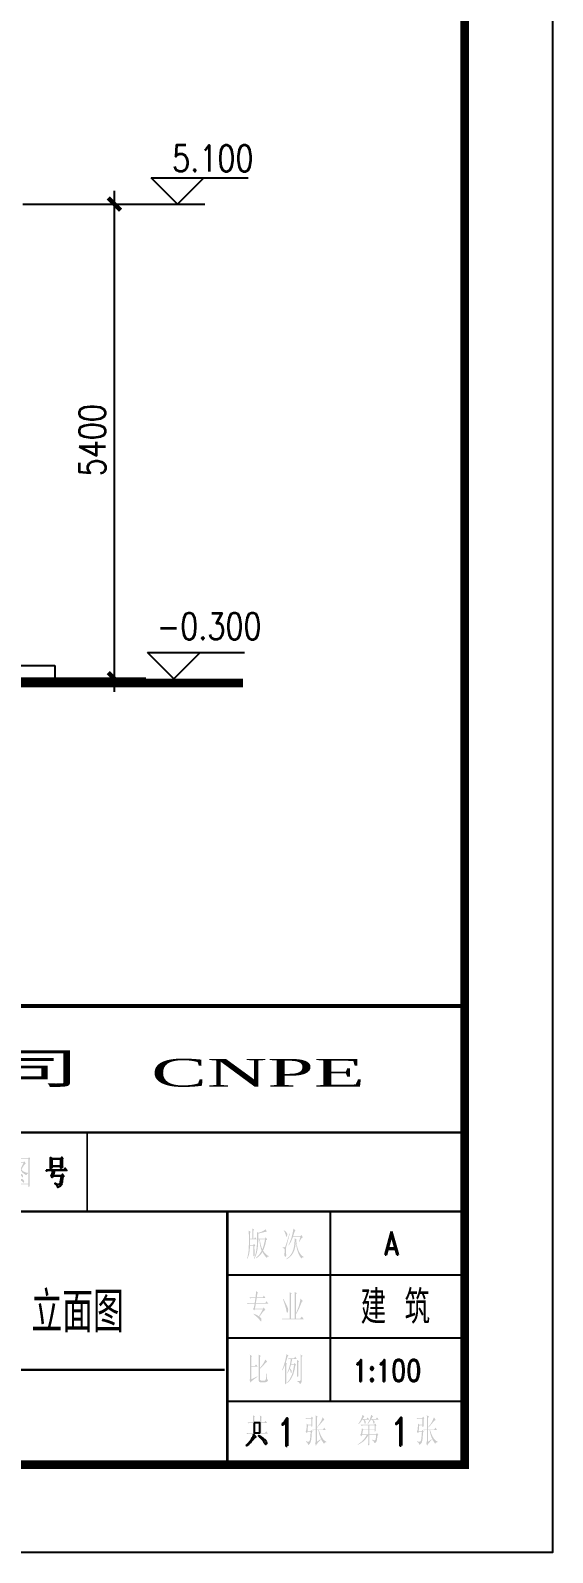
# Model space of a CAD drawing. Extents: x 575917 to 733065, y -270021 to -228021.
# Drawn here: x 727125 to 733065, y -270021 to -252701 of the extents above; entities that cross this region are included whole.
import ezdxf

# ---------------------------------------------------------------- set-up
doc = ezdxf.new("R2010")
doc.units = 0
doc.header["$LTSCALE"] = 1000
doc.header["$MEASUREMENT"] = 0
doc.layers.get('0').update_dxf_attribs({"linetype": 'CONTINUOUS'})
doc.layers.get('DEFPOINTS').update_dxf_attribs({"linetype": 'CONTINUOUS'})
for name, color, linetype in [('1', 3, 'CONTINUOUS'), ('LEVL', 3, 'CONTINUOUS'), ('PUB_DIM', 3, 'CONTINUOUS'), ('PUB_TEXT', 7, 'CONTINUOUS'), ('PUB_TITLE', 4, 'CONTINUOUS'), ('WALL', 151, 'CONTINUOUS')]:
    doc.layers.add(name, color=color, linetype=linetype)
doc.styles.add('-华文新魏', font='SIMKAI.TTF', dxfattribs={"width": 1.5})
doc.styles.add('_OCHINESE', font='simplex.shx', dxfattribs={"bigfont": 'OCHINESE.shx'})
doc.styles.add('CHINESE-3', font='romand.shx', dxfattribs={"width": 0.8, "bigfont": 'ochinese.shx'})
doc.styles.add('dim_font', font='SIMPLEX.shx', dxfattribs={"width": 0.8})
doc.styles.add('RT', font='TIMES.TTF', dxfattribs={"width": 1.5})
doc.dimstyles.new('DIMN', dxfattribs={"dimtxt": 300, "dimasz": 100, "dimexe": 250, "dimexo": 300, "dimgap": 0, "dimtad": 0, "dimdec": 0, "dimzin": 0, "dimdsep": 46, "dimtxsty": 'dim_font', "dimblk": 'ARCHTICK', "dimcen": 0.09, "dimdle": 150, "dimclrt": 7, "dimazin": 0, "dimtfac": 1, "dimtdec": 0, "dimtix": 1, "dimtmove": 2, "dimatfit": 3, "dimldrblk": 'ARCHTICK', "dimfxl": 1, "dimtvp": 1, "dimtolj": 1, "dimtzin": 0, "dimarcsym": 0})

# ---------------------------------------------------------------- blocks, each defined once
blk = doc.blocks.new('_archtick')
at = {"const_width": 0.5}
blk.add_lwpolyline([(-0.7, -0.7), (0.7, 0.7)], dxfattribs=at)
blk = doc.blocks.new('*D1519')
at = {"layer": 'DEFPOINTS', "color": 0, "transparency": 16777216}
for p in [(726739, -254677), (728080, -254677), (726739, -260077)]:
    blk.add_point(p, dxfattribs=at)
at = {"layer": 'PUB_DIM', "color": 0, "lineweight": -2, "transparency": 16777216}
for p, q in [((728080, -260227), (728080, -254527)), ((727039, -254677), (728330, -254677)), ((727039, -260077), (728330, -260077))]:
    blk.add_line(p, q, dxfattribs=at)
at = {"layer": 'PUB_DIM', "color": 0, "lineweight": -2, "transparency": 16777216, "xscale": 100, "yscale": 100, "zscale": 100}
for p, rotation in [((728080, -254677), 90), ((728080, -260077), 270)]:
    blk.add_blockref('_archtick', p, dxfattribs=dict(at, rotation=rotation))
at = {"layer": 'PUB_DIM', "color": 7, "transparency": 16777216, "insert": (727828, -257363), "char_height": 300, "attachment_point": 5, "rotation": 90, "style": 'dim_font'}
blk.add_mtext('\\A1;5400', dxfattribs=at)

msp = doc.modelspace()

# ---------------------------------------------------------------- hatches: boundary and pattern name
at = {"layer": '1'}
h = msp.add_hatch(color=256, dxfattribs=at)
h.paths.add_polyline_path([(727116.8, -265803.6), (727116.8, -265547.9), (727123.2, -265538.9), (727108.7, -265521), (727100.2, -265534.6), (726935.4, -265534.6), (726918.7, -265521), (726919.2, -265538), (726919.6, -265554.3), (726919.6, -265836.9), (726919.2, -265852.7), (726918.7, -265865.9), (726934.5, -265856.9), (726934.5, -265831.3), (727102.3, -265831.3), (727102.3, -265862.9), (727118.1, -265850.9), (727117.3, -265836), (727117.3, -265820.2)])
h.paths.add_polyline_path([(726934.5, -265734), (726945.2, -265728.4), (726955.5, -265722.5), (726965.7, -265716), (726975.5, -265708.8), (726984.9, -265701.1), (726994.3, -265692.6), (727003.7, -265683.6), (727012.7, -265674.2), (727013.9, -265672.5), (727022.5, -265683.2), (727031, -265693), (727040, -265702), (727049.4, -265709.6), (727059.2, -265716.5), (727069.9, -265722), (727079.3, -265726.3), (727084, -265716), (727093.8, -265708.8), (727098, -265707.1), (727098, -265701.1), (727085.2, -265699.4), (727073.7, -265696.8), (727062.6, -265693), (727052.4, -265687.9), (727043, -265681.9), (727034.4, -265674.2), (727026.3, -265665.7), (727022.5, -265660.6), (727031.4, -265646.9), (727039.1, -265634.5), (727046, -265623.4), (727050.7, -265615.3), (727059.2, -265603.8), (727068.2, -265596.1), (727072, -265594.4), (727054.1, -265567.5), (727044.7, -265582.4), (726992.2, -265582.4), (726998.2, -265569.2), (727000.3, -265565.8), (727008.8, -265556.8), (726988.8, -265541.9), (727102.3, -265541.9), (727102.3, -265824.1), (726934.5, -265824.1)], flags=16)
h.paths.add_polyline_path([(726974.2, -265766.8), (726974.2, -265760.9), (727002.4, -265765.1), (727014.4, -265767.7), (727024.2, -265770.3), (727032.7, -265772.8), (727039.1, -265775.8), (727045.1, -265780.5), (727052.4, -265791.2), (727054.1, -265804.4), (727053.2, -265809.5), (727048.5, -265814.2), (727039.1, -265806.1), (727037.4, -265803.6), (727031.4, -265798), (727023.3, -265792), (727013.5, -265786.1), (727002.4, -265779.7), (726989.2, -265773.3)], flags=0)
h.paths.add_polyline_path([(726934.5, -265728), (726934.5, -265541.9), (726986.6, -265541.9), (726985.3, -265553), (726981.9, -265567.5), (726976.8, -265585), (726974.2, -265593.1), (726969.5, -265607.2), (726964, -265621.3), (726958.5, -265634.9), (726952.5, -265648.6), (726946.1, -265661.8), (726949.1, -265664.8), (726956.3, -265653.7), (726963.6, -265641.8), (726970.4, -265629.4), (726977.2, -265616.2), (726983.2, -265602.5), (726984.9, -265599.1), (726988.3, -265612.7), (726993, -265626.8), (726998.6, -265640.9), (727004.6, -265655.4), (727006.7, -265660.6), (726999.9, -265669.5), (726992.2, -265678.5), (726983.6, -265687.4), (726974.7, -265696.4), (726964.9, -265705), (726954.6, -265713.1), (726943.5, -265721.6)], flags=16)
h.paths.add_polyline_path([(726995.2, -265711.4), (726996.4, -265705.4), (727002.4, -265707.1), (727015.2, -265711.8), (727025.5, -265716), (727033.2, -265720.3), (727040.4, -265729.7), (727041.3, -265744.2), (727037.9, -265754), (727031, -265747.2), (727025.5, -265740.4), (727017.8, -265731.8), (727007.5, -265722.5)], flags=0)
h.paths.add_polyline_path([(727013.9, -265648.6), (727008.4, -265638.8), (727002.4, -265626.8), (726996.9, -265612.7), (726990.9, -265596.1), (726988.8, -265590.1), (727044.7, -265590.1), (727038.3, -265605.1), (727031.4, -265618.7), (727025, -265631.1), (727018.2, -265642.6)], flags=16)
h.paths.add_polyline_path([(727487.4, -265600.4), (727487.4, -265549.6), (727495.5, -265538.9), (727481, -265521), (727471.6, -265535.9), (727367.8, -265535.9), (727352, -265524), (727352.5, -265539.3), (727352.9, -265555.1), (727352.9, -265620), (727352.5, -265635.8), (727352, -265650.7), (727352, -265651.6), (727367.8, -265643.9), (727367.8, -265629), (727472.4, -265629), (727472.4, -265645.6), (727488.2, -265636.2), (727487.8, -265627.7), (727487.8, -265615.7)])
h.paths.add_polyline_path([(727367.8, -265543.6), (727472.4, -265543.6), (727472.4, -265621.3), (727367.8, -265621.3)], flags=16)
h.paths.add_polyline_path([(727398.1, -265675.5), (727537.7, -265675.5), (727518.9, -265648.6), (727505.3, -265667.8), (727302.5, -265667.8), (727311.1, -265679.8), (727320.4, -265675.5), (727380.2, -265675.5), (727376.8, -265692.6), (727373.4, -265707.1), (727371.7, -265711.4), (727364.8, -265724.6), (727359.3, -265731), (727371.7, -265751.9), (727381.5, -265738.2), (727478, -265738.2), (727475, -265763.4), (727472, -265784.4), (727469, -265801), (727465.6, -265814.2), (727462.2, -265822.8), (727458.6, -265828.1), (727451.5, -265830.5), (727442.5, -265830.5), (727431.9, -265828.3), (727418.2, -265824.1), (727406.7, -265819.4), (727405.4, -265825.3), (727418.2, -265834.3), (727428, -265843.7), (727434.4, -265853.5), (727437.8, -265863.8), (727437.8, -265865.9), (727450.6, -265860.8), (727460, -265855.6), (727462.2, -265853.9), (727470.7, -265845.8), (727476.7, -265837.3), (727479.2, -265831.3), (727481.8, -265821.5), (727484.8, -265808.3), (727487.8, -265790.8), (727490.8, -265769.8), (727493.8, -265747.2), (727504, -265737), (727488.2, -265714.3), (727476.7, -265731), (727383.6, -265731)])
h = msp.add_hatch(color=256, dxfattribs=at)
h.paths.add_polyline_path([(729735.7, -268498.5), (729735.7, -268482.5), (729735.3, -268469.8), (729734.9, -268460.5), (729757.7, -268477), (729750.5, -268485.9), (729750.5, -268539.1), (729788.1, -268539.1), (729800.4, -268521.4), (729818.1, -268546.7), (729750.5, -268546.7), (729750.5, -268660.8), (729794, -268660.8), (729807.6, -268641.8), (729826.6, -268668.4), (729611.5, -268668.4), (729600.9, -268669.3), (729590.8, -268673.1), (729582.3, -268660.8), (729657.1, -268660.8), (729657.1, -268546.7), (729625, -268546.7), (729614.4, -268547.6), (729604.3, -268550.9), (729595.8, -268539.1), (729657.1, -268539.1), (729657.1, -268500.2), (729656.7, -268484.6), (729656.3, -268470.2), (729655.9, -268457.5), (729679.1, -268472.3), (729671.5, -268482.9), (729671.5, -268539.1), (729736.1, -268539.1), (729736.1, -268517.6)])
h.paths.add_polyline_path([(729778.4, -268755.9), (729772.1, -268746.2), (729764.5, -268736.9), (729755.6, -268726.7), (729745.9, -268716.6), (729735.3, -268706), (729723.5, -268695), (729724.7, -268689.1), (729729.8, -268692.5), (729745.4, -268702.7), (729759.4, -268712), (729771.2, -268720.4), (729781.4, -268728.4), (729789.8, -268735.2), (729796.6, -268741.5), (729801.7, -268747), (729804.6, -268751.7), (729806.3, -268755.9), (729810.1, -268770.7), (729808.8, -268784.2), (729808, -268786.8), (729802.9, -268789.7), (729795.7, -268783.4), (729786, -268767.7), (729784.3, -268764.8)])
h.paths.add_polyline_path([(729634.7, -268762.7), (729616.5, -268780.8), (729607.3, -268789.3), (729597.5, -268797.3), (729587.4, -268804.9), (729585.3, -268799), (729595, -268789.3), (729604.7, -268779.1), (729613.6, -268769), (729622, -268758.4), (729629.7, -268748.3), (729636.8, -268738.2), (729643.6, -268728), (729652.5, -268712.4), (729660.1, -268698.4), (729665.2, -268686.6), (729668.5, -268677.3), (729690.5, -268703.9), (729679.1, -268709.8), (729669, -268722.5), (729659.2, -268734.8), (729650.4, -268745.3), (729642.3, -268754.6)])
h.paths.add_polyline_path([(729671.5, -268546.7), (729671.5, -268660.8), (729736.1, -268660.8), (729736.1, -268546.7)], flags=17)
h.paths.add_polyline_path([(729691.8, -268032.8), (729678.7, -268041.7), (729667.3, -268050.6), (729657.1, -268058.6), (729648.2, -268066.2), (729641.1, -268073.4), (729635.1, -268079.7), (729630.5, -268086.1), (729618.2, -268060.7), (729620.4, -268056.1), (729622.5, -268040), (729622.5, -267863.3), (729622, -267843.1), (729622, -267808.4), (729621.6, -267794), (729621.6, -267780.9), (729621.2, -267769.5), (729646.1, -267786), (729636.8, -267797.8), (729636.8, -267897.2), (729679.5, -267897.2), (729691.8, -267879.4), (729709.5, -267904.8), (729636.8, -267904.8), (729636.8, -268050.1), (729706.6, -268015.9), (729707.4, -268022.2), (729705.7, -268023.1)])
h.paths.add_polyline_path([(729748.8, -268063.7), (729739.1, -268059.9), (729735.7, -268047.6), (729735.3, -268045.9), (729735.3, -267930.1), (729746.3, -267920.4), (729756.4, -267910.7), (729765.7, -267901.8), (729774.2, -267892.9), (729782.2, -267884.1), (729787.3, -267878.1), (729797.9, -267865.9), (729807.6, -267857), (729816, -267852.4), (729818.6, -267851.1), (729797.9, -267823.2), (729793.6, -267833.8), (729787.7, -267846.4), (729780.1, -267860.4), (729775, -267869.3), (729767.4, -267880.7), (729759.8, -267891.7), (729751.4, -267902.2), (729742.9, -267912.4), (729735.3, -267921.2), (729735.3, -267796.2), (729745.9, -267784.3), (729720.1, -267766.6), (729720.1, -267780.5), (729720.5, -267795.3), (729720.9, -267811.4), (729720.9, -268054.8), (729722.6, -268068.7), (729728.5, -268078), (729737.8, -268082.3), (729743.8, -268083.1), (729797.9, -268083.1), (729809.3, -268081), (729816.4, -268077.2), (729824.5, -268067.9), (729827.9, -268060.7), (729820.7, -268051.4), (729816.4, -268038.3), (729814.3, -268026.9), (729813.1, -268011.7), (729812.2, -267993.5), (729812.2, -267986.3), (729807.1, -267986.3), (729806.3, -268009.1), (729805.5, -268026.9), (729804.6, -268040.8), (729802.9, -268049.7), (729802.9, -268050.1), (729796.6, -268062), (729791.5, -268063.7)])
h.paths.add_polyline_path([(729753.1, -267362.5), (729753.9, -267373.1), (729752.2, -267387.9), (729750.5, -267391.3), (729743.8, -267389.6), (729734.5, -267376.1), (729731.5, -267371.4), (729726, -267364.7), (729719.2, -267357.1), (729710.8, -267348.6), (729701.1, -267339.7), (729690.1, -267330.4), (729677.8, -267320.3), (729663.9, -267309.3), (729666, -267303.4), (729674, -267306.8), (729685.9, -267312.3), (729707, -267322.4), (729716.3, -267327.9), (729725.2, -267333), (729726.9, -267330), (729732.3, -267320.7), (729738.3, -267309.7), (729745, -267297.9), (729752.2, -267284.8), (729760.2, -267270), (729768.7, -267254.4), (729678.3, -267254.4), (729671.1, -267266.2), (729657.5, -267248.4), (729659.7, -267245.9), (729666.8, -267233.7), (729669, -267225.2), (729671.9, -267210.4), (729675.3, -267188.9), (729618.2, -267188.9), (729607.7, -267190.1), (729597.5, -267193.5), (729589.1, -267181.7), (729676.1, -267181.7), (729677.8, -267172.4), (729679.9, -267157.6), (729682.5, -267141.9), (729684.6, -267125), (729646.1, -267125), (729635.6, -267126.3), (729625.4, -267129.7), (729617, -267117.9), (729685.4, -267117.9), (729687.1, -267105.6), (729689.2, -267085.7), (729690.5, -267069.3), (729691.4, -267056.2), (729691.8, -267046.4), (729714.6, -267064.2), (729706.6, -267071.8), (729704.5, -267086.2), (729702.3, -267101.8), (729700.2, -267117.9), (729767.8, -267117.9), (729781.4, -267098.4), (729800, -267125), (729699, -267125), (729697.7, -267134.8), (729695.6, -267150), (729693, -267165.6), (729690.9, -267181.7), (729796.6, -267181.7), (729811.4, -267161), (729831.2, -267188.9), (729689.7, -267188.9), (729687.5, -267201.1), (729684.6, -267217.6), (729681.6, -267232.4), (729679.5, -267245.5), (729770, -267245.5), (729779.3, -267232), (729797.9, -267262), (729796.2, -267262.4), (729786.9, -267266.6), (729777.1, -267274.2), (729767.8, -267285.6), (729763.2, -267292), (729756, -267302.1), (729748, -267312.7), (729739.5, -267324.1), (729730.2, -267335.9), (729740.8, -267344.4), (729749.3, -267354.1)])
h.paths.add_polyline_path([(730414.4, -268568.7), (730431.3, -268549.2), (730438.1, -268540.8), (730449.9, -268527.3), (730459.7, -268518), (730466.8, -268513.3), (730469.4, -268512.5), (730450.8, -268481.2), (730439.8, -268508.3), (730433.5, -268521.4), (730426.7, -268534.5), (730425.9, -268536.1), (730419.5, -268547.1), (730412.8, -268557.7), (730404.7, -268569.1), (730396.3, -268580.5), (730387, -268591.9), (730386.1, -268592.8), (730387.4, -268598.7), (730396.7, -268588.6), (730405.6, -268578.4)], flags=17)
h.paths.add_polyline_path([(730436.8, -268740.3), (730430.9, -268728), (730425, -268714.9), (730419.9, -268701.8), (730415.3, -268687.9), (730411.1, -268673.5), (730407.3, -268659.1), (730404.3, -268643.9), (730401.8, -268628.3), (730384, -268628.3), (730384, -268760.6), (730423.7, -268732.2), (730425.9, -268738.2), (730420.8, -268743.7), (730409.4, -268755.5), (730399.7, -268766.5), (730391.2, -268777), (730383.6, -268787.2), (730377.7, -268796.5), (730372.6, -268804.9), (730363.3, -268775.3), (730368.8, -268764.8), (730370.5, -268748.7), (730370.5, -268628.3), (730346.8, -268628.3), (730336.3, -268632.9), (730328.2, -268621.1), (730370.5, -268621.1), (730370.5, -268514.2), (730370.1, -268499.4), (730370.1, -268475.7), (730369.6, -268466.4), (730369.6, -268459.2), (730394.6, -268475.3), (730384, -268487.1), (730384, -268621.1), (730453.7, -268621.1), (730467.3, -268600), (730487.1, -268628.3), (730406.8, -268628.3), (730407.7, -268630.4), (730413.6, -268648.1), (730419.5, -268665), (730425.9, -268680.7), (730432.6, -268694.6), (730439.4, -268707.3), (730446.1, -268718.7), (730453.3, -268728.9), (730460.9, -268737.3), (730468.5, -268744.9), (730476.1, -268750.8), (730484.2, -268755.5), (730492.2, -268758.9), (730492.2, -268764.8), (730490.1, -268765.2), (730477.8, -268767.3), (730469.8, -268774.1), (730466.4, -268784.2), (730458.8, -268774.9), (730451.2, -268763.9), (730444, -268752.5)])
h.paths.add_polyline_path([(730278.4, -268777.5), (730283, -268788.9), (730284.3, -268797.7), (730295.7, -268789.3), (730304.6, -268780), (730310.9, -268769.9), (730312.6, -268766.5), (730316.4, -268752.9), (730319.8, -268738.2), (730321.9, -268723.4), (730322.7, -268710.7), (730324, -268696.3), (730325.3, -268679.8), (730326.5, -268661.7), (730327, -268654.9), (730334.1, -268644.8), (730319.8, -268625.3), (730311.3, -268640.1), (730277.1, -268640.1), (730283.4, -268573.3), (730319.8, -268573.3), (730319.8, -268591.1), (730334.1, -268583.9), (730334.1, -268571.6), (730333.7, -268557.7), (730333.3, -268542.1), (730333.3, -268500.6), (730340.5, -268491.8), (730327, -268474), (730317.7, -268488.8), (730253.4, -268488.8), (730261.5, -268500.6), (730272.9, -268496), (730319.8, -268496), (730319.8, -268566.2), (730283.4, -268566.2), (730269.9, -268553.9), (730268.6, -268575.4), (730267.4, -268593.2), (730266.1, -268607.6), (730264.8, -268618.6), (730264.8, -268621.1), (730261, -268637.2), (730255.5, -268644.8), (730269.1, -268662.5), (730278.4, -268647.7), (730313.4, -268647.7), (730312.2, -268665), (730310.9, -268681.5), (730309.6, -268697.2), (730308.4, -268712), (730307.1, -268723.4), (730303.7, -268742.8), (730298.6, -268754.2), (730294, -268757.6), (730282.2, -268759.7), (730278.4, -268758.9), (730268.6, -268757.2), (730260.6, -268754.6), (730259.3, -268761.8), (730270.8, -268768.2)])
h.paths.add_polyline_path([(730867.9, -268552.2), (730858.2, -268561.5), (730856.1, -268555.6), (730862.8, -268545.9), (730870, -268534.5), (730877.2, -268521.8), (730884, -268508.3), (730889.9, -268495.2), (730895.4, -268481.6), (730900, -268467.3), (730903.8, -268453.3), (730924.5, -268472.3), (730921.6, -268475.3), (730914.4, -268485), (730904.7, -268500.6), (730949.5, -268500.6), (730961.7, -268482.9), (730979.5, -268508.3), (730919.5, -268508.3), (730925.8, -268513.7), (730934.7, -268523.5), (730940.2, -268533.2), (730941, -268541.6), (730935.9, -268553.9), (730933.4, -268556.4), (730927.5, -268553.9), (730927.1, -268549.2), (730923.3, -268533.2), (730919.5, -268522.6), (730913.1, -268508.3), (730900.4, -268508.3), (730898.3, -268511.6), (730890.7, -268523.5), (730883.1, -268534.9), (730876.4, -268542.5)])
h.paths.add_polyline_path([(730960.9, -268553.9), (730963.8, -268549.7), (730971.9, -268535.7), (730978.6, -268522.6), (730984.5, -268510.4), (730988.8, -268499), (730989.2, -268498.1), (730994.3, -268482.9), (730998.5, -268468.5), (731002.3, -268454.6), (731023, -268474), (731020, -268476.1), (731012.4, -268485), (731003.6, -268500.6), (731056.4, -268500.6), (731068.6, -268482.9), (731086.4, -268508.3), (731020, -268508.3), (731021.7, -268509.9), (731032.3, -268520.1), (731038.6, -268529), (731041.2, -268537), (731037.8, -268550.9), (731034, -268556), (731028.5, -268552.6), (731026.8, -268548), (731023, -268533.2), (731020, -268523.9), (731013.7, -268508.3), (730999.3, -268508.3), (730991.3, -268521.4), (730984.5, -268531.9), (730981.6, -268536.6), (730974, -268546.7), (730963.8, -268558.5)])
h.paths.add_polyline_path([(730981.6, -268762.7), (730982, -268778.3), (730982.4, -268794.8), (730967.2, -268802), (730967.2, -268797.7), (730967.6, -268783.8), (730968.1, -268768.6), (730968.1, -268686.2), (730965.5, -268691.2), (730958.3, -268703.5), (730950.7, -268714.9), (730942.7, -268725.9), (730934.3, -268735.6), (730925.4, -268744.9), (730916.1, -268752.9), (730911, -268757.6), (730901.3, -268764.8), (730891.6, -268771.5), (730881.4, -268777.9), (730871.3, -268783.8), (730860.7, -268789.3), (730849.7, -268794.8), (730848.5, -268790.1), (730856.1, -268785.5), (730865.8, -268778.7), (730875.5, -268771.5), (730885.2, -268763.9), (730904.7, -268747), (730912.3, -268739.4), (730920.7, -268729.7), (730929.2, -268719.6), (730936.8, -268708.2), (730944, -268696.3), (730950.3, -268683.2), (730898.3, -268683.2), (730891.2, -268698), (730875.5, -268680.3), (730884.8, -268671.4), (730885.7, -268668), (730888.6, -268654.5), (730891.2, -268639.7), (730894.1, -268623.6), (730896.2, -268605.9), (730911.9, -268621.1), (730968.1, -268621.1), (730968.1, -268575), (730911, -268575), (730900.4, -268575.9), (730890.3, -268579.3), (730881.9, -268567.4), (731036.5, -268567.4), (731047.1, -268552.6), (731061.5, -268573.3), (731053.4, -268580.9), (731053.4, -268613.1), (731053.9, -268627.4), (731054.3, -268637.2), (731039.9, -268646), (731039.9, -268628.3), (730981.6, -268628.3), (730981.6, -268676), (731057.2, -268676), (731067.8, -268660.8), (731082.2, -268681.9), (731072.9, -268690.8), (731072.5, -268694.2), (731070.3, -268714.5), (731068.2, -268729.7), (731067, -268739.8), (731065.7, -268745.8), (731061.5, -268758.9), (731061, -268760.1), (731052.2, -268769.4), (731048.8, -268772), (731037.8, -268777), (731037, -268769.9), (731031.9, -268759.7), (731023.4, -268750.4), (731010.8, -268741.1), (731010.8, -268735.2), (731012, -268735.6), (731027.2, -268741.1), (731037.8, -268744.1), (731044.1, -268744.1), (731052.2, -268735.2), (731052.6, -268733.5), (731054.3, -268723.4), (731056, -268706.5), (731058.5, -268683.2), (730981.6, -268683.2)])
h.paths.add_polyline_path([(730899.6, -268676), (730902.6, -268657.9), (730905.9, -268642.6), (730908.5, -268629.5), (730908.9, -268628.3), (730968.1, -268628.3), (730968.1, -268676)], flags=16)
h.paths.add_polyline_path([(730981.6, -268575), (730981.6, -268621.1), (731039.9, -268621.1), (731039.9, -268575)], flags=16)
h.paths.add_polyline_path([(731679.7, -268568.7), (731696.7, -268549.2), (731703.4, -268540.8), (731715.2, -268527.3), (731725, -268518), (731732.2, -268513.3), (731734.7, -268512.5), (731716.1, -268481.2), (731705.1, -268508.3), (731698.8, -268521.4), (731692, -268534.5), (731691.2, -268536.1), (731684.8, -268547.1), (731678.1, -268557.7), (731670, -268569.1), (731661.6, -268580.5), (731652.3, -268591.9), (731651.4, -268592.8), (731652.7, -268598.7), (731662, -268588.6), (731670.9, -268578.4)], flags=17)
h.paths.add_polyline_path([(731702.1, -268740.3), (731696.2, -268728), (731690.3, -268714.9), (731685.2, -268701.8), (731680.6, -268687.9), (731676.4, -268673.5), (731672.6, -268659.1), (731669.6, -268643.9), (731667.1, -268628.3), (731649.3, -268628.3), (731649.3, -268760.6), (731689, -268732.2), (731691.2, -268738.2), (731685.7, -268743.7), (731674.7, -268755.5), (731665, -268766.5), (731656.1, -268777), (731648.9, -268787.2), (731643, -268796.5), (731637.9, -268804.9), (731628.6, -268775.3), (731634.1, -268764.8), (731635.8, -268748.7), (731635.8, -268628.3), (731612.1, -268628.3), (731601.6, -268632.9), (731593.5, -268621.1), (731635.8, -268621.1), (731635.8, -268514.2), (731635.4, -268499.4), (731635.4, -268475.7), (731635, -268466.4), (731635, -268459.2), (731659.9, -268475.3), (731649.3, -268487.1), (731649.3, -268621.1), (731719.1, -268621.1), (731732.6, -268600), (731752.4, -268628.3), (731672.1, -268628.3), (731673, -268630.4), (731678.9, -268648.1), (731684.8, -268665), (731691.2, -268680.7), (731697.9, -268694.6), (731704.7, -268707.3), (731711.4, -268718.7), (731718.6, -268728.9), (731726.2, -268737.3), (731733.8, -268744.9), (731741.5, -268750.8), (731749.5, -268755.5), (731757.5, -268758.9), (731757.5, -268764.8), (731755.4, -268765.2), (731743.1, -268767.3), (731735.1, -268774.1), (731731.3, -268784.2), (731724.1, -268774.9), (731716.5, -268763.9), (731708.9, -268752.5)])
h.paths.add_polyline_path([(731543.7, -268777.5), (731548.3, -268788.9), (731549.6, -268797.7), (731561, -268789.3), (731569.9, -268780), (731576.2, -268769.9), (731577.9, -268766.5), (731581.7, -268752.9), (731585.1, -268738.2), (731587.2, -268723.4), (731588, -268710.7), (731589.3, -268696.3), (731590.6, -268679.8), (731591.8, -268661.7), (731592.3, -268654.9), (731599.5, -268644.8), (731585.1, -268625.3), (731576.6, -268640.1), (731542.4, -268640.1), (731548.7, -268573.3), (731585.1, -268573.3), (731585.1, -268591.1), (731599.5, -268583.9), (731599, -268571.6), (731599, -268557.7), (731598.6, -268542.1), (731598.6, -268500.6), (731605.8, -268491.8), (731592.3, -268474), (731583, -268488.8), (731518.7, -268488.8), (731526.8, -268500.6), (731538.2, -268496), (731585.1, -268496), (731585.1, -268566.2), (731548.7, -268566.2), (731535.2, -268553.9), (731533.9, -268575.4), (731532.7, -268593.2), (731531.4, -268607.6), (731530.1, -268618.6), (731530.1, -268621.1), (731526.3, -268637.2), (731520.8, -268644.8), (731534.4, -268662.5), (731543.7, -268647.7), (731578.7, -268647.7), (731577.5, -268665), (731576.2, -268681.5), (731574.9, -268697.2), (731573.7, -268712), (731572.4, -268723.4), (731569, -268742.8), (731564, -268754.2), (731558.9, -268757.6), (731547.5, -268759.7), (731543.7, -268758.9), (731533.9, -268757.2), (731525.9, -268754.6), (731524.6, -268761.8), (731536.1, -268768.2)])
h.paths.add_polyline_path([(730159.2, -267981.7), (730159.2, -267859.5), (730158.8, -267843.9), (730158.3, -267829.1), (730181.2, -267843.9), (730171.9, -267855.7), (730171.9, -267973.6), (730172.3, -267991.4), (730172.7, -268013), (730158.3, -268023.5), (730158.3, -268020.6), (730158.8, -267999.4)])
h.paths.add_polyline_path([(730182.4, -268070), (730171, -268069.2), (730160.5, -268067.9), (730160.5, -268074.2), (730173.1, -268079.7), (730182.9, -268087.3), (730188.3, -268096.6), (730190.5, -268105.1), (730199.8, -268098.7), (730206.9, -268089.4), (730210.7, -268076.8), (730212.4, -268061.1), (730212.4, -267791.9), (730221.7, -267783), (730197.6, -267768.3), (730198.1, -267787.3), (730198.5, -267804.2), (730198.5, -267819.4), (730198.9, -267832.5), (730198.9, -268054.8), (730195.1, -268067.9), (730190.5, -268069.6)])
h.paths.add_polyline_path([(730090.7, -267879.4), (730122, -267879.4), (730130, -267864.6), (730146.9, -267884.1), (730138.5, -267892.9), (730138.1, -267896.7), (730134.7, -267914.9), (730131.7, -267931.8), (730128.3, -267947.9), (730124.5, -267962.7), (730120.7, -267976.2), (730116.9, -267988.4), (730112.7, -267999.9), (730108, -268010.4), (730100.9, -268025.6), (730094.1, -268038.3), (730087.8, -268048.9), (730081.4, -268057.7), (730080.6, -268058.6), (730072.5, -268067.5), (730063.7, -268076.8), (730054.4, -268085.2), (730043.8, -268093.2), (730041.7, -268089), (730051.8, -268078.9), (730060.3, -268068.7), (730068.3, -268058.2), (730075.9, -268047.2), (730082.3, -268035.3), (730086.9, -268026.9), (730092.8, -268014.2), (730098.8, -268000.7), (730103.8, -267986.3), (730108.5, -267971.5), (730110.2, -267964.8), (730113.1, -267951.2), (730116.1, -267936.9), (730119, -267921.2), (730121.6, -267904.8), (730124.1, -267887), (730088.6, -267887), (730085.2, -267898), (730081, -267912.4), (730076.4, -267925.5), (730080.2, -267929.3), (730089.5, -267939.4), (730095.8, -267949.1), (730099.2, -267960.5), (730095.8, -267974.5), (730090.7, -267980.8), (730086.5, -267970.3), (730084.4, -267960.5), (730080.2, -267946.6), (730074.2, -267931.4), (730069.6, -267942.8), (730063.3, -267955.5), (730056.9, -267968.6), (730049.3, -267982.1), (730045.9, -267979.1), (730048.9, -267972.4), (730054.4, -267958), (730059.4, -267943.2), (730064.5, -267929.3), (730068.7, -267914.9), (730076.4, -267887), (730078.5, -267876.9), (730081.8, -267859.5), (730084.4, -267843.9), (730086.5, -267829.5), (730087.8, -267817.3), (730073, -267817.3), (730063.7, -267821.5), (730055.2, -267809.7), (730125, -267809.7), (730137.6, -267791.9), (730155, -267817.3), (730104.2, -267817.3), (730103.8, -267818.1), (730101.7, -267829.5), (730098.8, -267843.5), (730094.9, -267860)])
h.paths.add_polyline_path([(730008.7, -267915.3), (730015.5, -267900.5), (730023.1, -267884.1), (730023.1, -268061.6), (730022.7, -268078.5), (730022.3, -268097.9), (730022.3, -268106.8), (730037.9, -268096.2), (730037.1, -268079.3), (730037.1, -268063.2), (730036.6, -268048), (730036.6, -267881.1), (730043.8, -267870.5), (730030.3, -267861.7), (730032.8, -267853.2), (730036.2, -267841.8), (730040.4, -267827.4), (730045.5, -267809.7), (730051.8, -267789.4), (730052.3, -267787.3), (730060.7, -267780.1), (730037.9, -267763.6), (730036.2, -267775.4), (730033.7, -267789), (730031.1, -267804.2), (730027.3, -267821.1), (730023.1, -267839.3), (730019.7, -267852.8), (730015.5, -267866.3), (730011.3, -267880.3), (730006.6, -267894.6), (730001.6, -267909), (729996.1, -267923.8), (729990.1, -267938.6), (729988, -267944.9), (729991, -267947.9), (729996.5, -267939), (730002, -267928.4)])
h.paths.add_polyline_path([(730051.4, -267288.6), (730056.1, -267275.9), (730057.8, -267261.1), (730056.5, -267248.4), (730054.8, -267242.1), (730051.8, -267234.1), (730047.6, -267224.4), (730042.5, -267212.9), (730036.2, -267199.4), (730029, -267184.6), (730020.1, -267167.7), (730010.4, -267149.6), (730002.4, -267133.9), (729998.2, -267136.9), (730005.4, -267156.7), (730011.3, -267175.3), (730017.2, -267192.2), (730021.8, -267207.9), (730026.1, -267222.2), (730029.9, -267235.8), (730035.4, -267257.7), (730036.6, -267266.2), (730040.4, -267285.2), (730044.7, -267293.7), (730049.7, -267291.1)], flags=17)
h.paths.add_polyline_path([(730145.7, -267358.3), (730195.5, -267358.3), (730212.4, -267334.7), (730234, -267365.9), (730015.9, -267365.9), (730005.4, -267366.8), (729995.2, -267370.2), (729986.8, -267358.3), (730074.2, -267358.3), (730074.2, -267104.8), (730073.8, -267090), (730073.4, -267073.9), (730073, -267057), (730097.9, -267073.1), (730088.6, -267083.6), (730088.6, -267358.3), (730131.3, -267358.3), (730131.3, -267104.8), (730130.9, -267090.8), (730130.9, -267074.3), (730130, -267055.3), (730156.2, -267070.1), (730145.7, -267083.6), (730145.7, -267297.5), (730155.8, -267275.9), (730161.7, -267261.1), (730167.6, -267246.8), (730173.1, -267232.4), (730177.8, -267218), (730182, -267203.6), (730186.2, -267189.7), (730193, -267161.8), (730195.5, -267147.9), (730197.6, -267133.9), (730224.7, -267159.3), (730213.3, -267166.9), (730206.9, -267182.9), (730200.2, -267199.8), (730193.8, -267215.5), (730187.5, -267230.3), (730181.2, -267244.2), (730174.8, -267257.3), (730168.9, -267269.6), (730163, -267281), (730157.1, -267291.1), (730151.2, -267300.8), (730145.7, -267309.3)])
h.paths.add_polyline_path([(729740, -266489), (729743.3, -266505.9), (729746.7, -266521.5), (729750.5, -266535.5), (729754.7, -266548.6), (729759, -266560), (729763.6, -266569.7), (729767, -266561.7), (729771.2, -266549), (729775.9, -266535.9), (729779.7, -266521.5), (729783.5, -266506.8), (729787.3, -266490.7), (729790.7, -266474.2), (729793.6, -266456.9), (729734.5, -266456.9), (729736.6, -266470.4)], flags=16)
h.paths.add_polyline_path([(729824.5, -266641.6), (729815.2, -266635.2), (729805.9, -266627.6), (729797, -266619.2), (729788.1, -266609), (729779.7, -266598), (729771.6, -266586.2), (729776.7, -266576.1), (729781.4, -266565.1), (729786, -266552.8), (729790.2, -266539.3), (729794.5, -266524.5), (729798.7, -266508.4), (729802.5, -266491.1), (729805.9, -266472.5), (729807.1, -266465.8), (729818.6, -266458.6), (729802.9, -266434.5), (729792.8, -266449.7), (729716.7, -266449.7), (729716.7, -266391.8), (729734.5, -266387.2), (729749.7, -266383.4), (729762.8, -266380.4), (729774.2, -266377.4), (729783.1, -266375.3), (729789.8, -266373.6), (729794, -266372.4), (729794.9, -266372.4), (729806.3, -266371.1), (729815.6, -266370.7), (729800.8, -266341.1), (729795.7, -266346.6), (729789.4, -266351.7), (729781.4, -266357.2), (729772.1, -266362.2), (729761.1, -266367.3), (729748.8, -266372.4), (729734.9, -266377), (729719.7, -266381.7), (729716.7, -266382.5), (729702.3, -266372.4), (729702.8, -266388.8), (729702.8, -266404.9), (729703.2, -266421), (729703.2, -266483.5), (729702.8, -266498.3), (729701.9, -266513.9), (729700.6, -266529.6), (729699, -266545.6), (729697.3, -266562.5), (729696, -266572.7), (729690.9, -266604), (729687.1, -266618.7), (729683.3, -266633.1), (729678.7, -266647.1), (729673.2, -266661), (729667.3, -266674.1), (729666.8, -266675.4), (729670.2, -266679.6), (729675.7, -266670.3), (729681.2, -266660.6), (729686.3, -266650), (729691.4, -266638.6), (729695.6, -266626.4), (729699.4, -266613.7), (729706.1, -266585.8), (729708.7, -266570.6), (729711.2, -266554.9), (729712.9, -266538.5), (729714.6, -266521.1), (729715.4, -266503.4), (729716.3, -266484.8), (729716.7, -266465.3), (729716.7, -266456.9), (729729.4, -266456.9), (729731.1, -266475.9), (729733.2, -266494.1), (729735.7, -266511), (729738.7, -266526.6), (729741.6, -266541.4), (729745.4, -266554.9), (729749.3, -266567.6), (729753.5, -266579.4), (729756.4, -266586.2), (729748.8, -266598.9), (729741.2, -266610.7), (729733.6, -266621.7), (729725.6, -266632.7), (729708.7, -266652.1), (729699.8, -266660.6), (729691.8, -266667.8), (729693, -266673.7), (729703.2, -266667.3), (729712.9, -266660.6), (729722.2, -266652.6), (729731.1, -266644.1), (729740, -266634.8), (729748.4, -266624.7), (729756.4, -266613.7), (729764, -266601.8), (729764.5, -266601), (729772.5, -266614.5), (729780.1, -266626.8), (729788.1, -266638.6), (729796.2, -266648.8), (729804.2, -266658.1), (729812.2, -266666.5), (729813.5, -266667.8), (729821.1, -266656.4), (729830.4, -266652.6), (729834.2, -266653), (729834.2, -266647.1)])
h.paths.add_polyline_path([(729650.4, -266399.8), (729650.4, -266448), (729623.3, -266448), (729623.3, -266384.2), (729631.8, -266373.6), (729608.9, -266357.6), (729608.9, -266367.7), (729609.4, -266380), (729609.8, -266394.8), (729610.2, -266411.2), (729610.2, -266429.4), (729610.6, -266450.1), (729610.6, -266494.9), (729610.2, -266511.8), (729609.8, -266527.9), (729609.4, -266543.1), (729608.9, -266557), (729608.1, -266570.6), (729607.7, -266575.6), (729606.4, -266590), (729604.3, -266604.4), (729602.2, -266619.6), (729599.2, -266634.8), (729592.5, -266666.9), (729589.9, -266676.6), (729594.2, -266679.6), (729599.2, -266667.8), (729603.9, -266655.1), (729608.1, -266641.6), (729611.5, -266628), (729614.9, -266613.3), (729617.4, -266598), (729619.5, -266582.4), (729621.2, -266565.9), (729622.5, -266549), (729623.3, -266531.3), (729623.3, -266528.3), (729660.5, -266528.3), (729660.5, -266653), (729675.3, -266642.4), (729674.9, -266633.1), (729674.9, -266621.3), (729674.4, -266607.3), (729674.4, -266572.7), (729674, -266552), (729674, -266537.2), (729683.7, -266528.3), (729669, -266507.6), (729659.7, -266520.7), (729623.3, -266520.7), (729623.3, -266455.6), (729698.1, -266455.6), (729682.5, -266433.2), (729671.9, -266448), (729662.6, -266448), (729662.6, -266357.6), (729671.1, -266347), (729649.1, -266332.2), (729649.5, -266341.9), (729649.9, -266353.3), (729649.9, -266382.5)])
h.paths.add_polyline_path([(730163.8, -266553.2), (730160.5, -266538.9), (730157.1, -266524.1), (730154.1, -266508), (730151.6, -266491.1), (730149.5, -266473.8), (730149, -266468.7), (730155, -266461.5), (730131.3, -266443.8), (730130.9, -266462.4), (730130, -266480.6), (730128.8, -266497.9), (730127.1, -266513.9), (730125, -266529.6), (730122.4, -266544.4), (730119.5, -266557.9), (730116.1, -266571), (730112.3, -266582.8), (730109.3, -266590.4), (730104.2, -266602.7), (730098.8, -266614.1), (730092, -266624.7), (730084.8, -266635.2), (730076.4, -266645), (730067.5, -266654.2), (730057.8, -266663.1), (730047.2, -266671.6), (730036.2, -266679.6), (730035.8, -266679.6), (730037.9, -266684.3), (730048, -266679.2), (730058.2, -266673.3), (730067.9, -266666.1), (730077.2, -266658.5), (730086.1, -266649.6), (730094.5, -266639.9), (730102.6, -266628.9), (730109.3, -266618.7), (730115.2, -266609), (730120.3, -266598.5), (730125.4, -266586.6), (730129.6, -266574), (730133.4, -266560), (730136.8, -266545.2), (730139.7, -266529.6), (730142.3, -266512.7), (730144, -266494.5), (730145.7, -266475.5), (730145.7, -266473.4), (730146.9, -266490.7), (730148.2, -266507.6), (730149.9, -266524.1), (730152.4, -266539.7), (730155, -266554.5), (730158.3, -266568.9), (730162.1, -266582.4), (730165.9, -266595.1), (730166.4, -266596.4), (730171.9, -266611.6), (730177.8, -266625.9), (730184.1, -266639), (730190.9, -266650.9), (730198.1, -266661.9), (730205.7, -266671.6), (730209.1, -266675.4), (730216.2, -266665.2), (730226, -266660.6), (730231.9, -266660.6), (730233.1, -266655.9), (730223, -266650), (730213.7, -266642.8), (730204.8, -266634), (730196.8, -266624.2), (730189.2, -266612.8), (730182.4, -266600.2), (730177.8, -266590.4), (730172.7, -266579), (730168.1, -266566.8)])
h.paths.add_polyline_path([(730200.2, -266457.7), (730192.6, -266470.4), (730183.3, -266486.5), (730179.9, -266483.5), (730196.8, -266430.3), (730111.4, -266430.3), (730110.6, -266432.4), (730105.1, -266446.3), (730099.6, -266459.8), (730093.7, -266473.4), (730092.4, -266476.3), (730087.3, -266487.3), (730080.6, -266499.1), (730073, -266511.8), (730063.7, -266525.4), (730060.7, -266520.7), (730061.6, -266519), (730067.9, -266506.8), (730074.2, -266493.7), (730079.7, -266480.6), (730085.2, -266466.6), (730090.3, -266452.7), (730094.9, -266437.9), (730099.2, -266422.7), (730102.6, -266408.3), (730106.8, -266391), (730110.2, -266374.9), (730113.1, -266360.5), (730115.2, -266347), (730116.5, -266335.2), (730139.3, -266352.9), (730136.8, -266358.4), (730130, -266372.4), (730128.3, -266377), (730119.5, -266403.6), (730113.5, -266422.7), (730195.5, -266422.7), (730206.9, -266406.6), (730225.5, -266434.5), (730217.1, -266438.3), (730208.2, -266446.7), (730206.1, -266448.9)])
h.paths.add_polyline_path([(730028.2, -266655.9), (730022.3, -266653.8), (730015.9, -266644.1), (730015.5, -266642.8), (730014.2, -266630.6), (730015.9, -266611.6), (730016.8, -266604.4), (730018, -266587.5), (730018, -266574.4), (730015.9, -266568.5), (730008.3, -266560.4), (729995.2, -266553.7), (729995.2, -266547.3), (730003.7, -266549), (730015.1, -266548.6), (730022.3, -266544.4), (730025.2, -266538.5), (730027.8, -266531.3), (730031.1, -266522), (730039.6, -266496.6), (730044.7, -266480.1), (730050.6, -266461.1), (730056.9, -266440), (730064.1, -266416.3), (730072.1, -266390.1), (730076.4, -266393.1), (730071.3, -266411.2), (730064.5, -266436.6), (730058.2, -266459.4), (730052.7, -266479.7), (730048, -266497.9), (730043.8, -266513.1), (730040.4, -266525.4), (730037.9, -266535.5), (730035.8, -266543.1), (730034.5, -266548.2), (730033.7, -266550.7), (730032.4, -266556.2), (730031.6, -266574.4), (730031.6, -266576.9), (730032, -266590.4), (730032.8, -266606.5), (730034.5, -266624.7), (730035.4, -266638.6), (730033.7, -266652.1)])
h.paths.add_polyline_path([(730043.8, -266419.7), (730048, -266406.6), (730046.3, -266393.5), (730041.7, -266384.2), (730034.9, -266375.3), (730026.5, -266366.4), (730016.3, -266357.6), (730008.7, -266351.7), (730006.6, -266355.9), (730014.7, -266369.4), (730021.4, -266382.9), (730026.5, -266396), (730029.9, -266408.7), (730030.3, -266410.8), (730034.5, -266425.6), (730039.6, -266426.5)])

# ---------------------------------------------------------------- linework, layer by layer
for p, q in [((725852.3, -259926.8), (727402.3, -259926.8)), ((727402.3, -259926.8), (727402.3, -260076.8))]:
    msp.add_line(p, q)
at = {"const_width": 100}
msp.add_lwpolyline([(715900.6, -260126.8), (729544.4, -260126.8)], dxfattribs=at)
at = {"layer": '1', "const_width": 45}
msp.add_lwpolyline([(715865.4, -263801.6), (732065.4, -263801.6), (732065.4, -269021.2), (715865.4, -269021.2)], close=True, dxfattribs=at)
at = {"layer": '1'}
for points, const_width in [([(715865.4, -265241.2), (732065.4, -265241.2)], 27), ([(727770.5, -265241.2), (727770.5, -266141.2)], 22.5), ([(721265.4, -266141.2), (732065.4, -266141.2)], 27), ([(729365.4, -266141.2), (729365.4, -269021.2)], 27), ([(730535.4, -266141.2), (730535.4, -268301.2)], 22.5), ([(732065.4, -266861.2), (729365.4, -266861.2)], 22.5), ([(732065.4, -267581.2), (729365.4, -267581.2)], 22.5), ([(721251.4, -267940.9), (729335.9, -267940.9)], 27), ([(732065.4, -268301.2), (729365.4, -268301.2)], 22.5)]:
    msp.add_lwpolyline(points, dxfattribs=dict(at, const_width=const_width))
for points in [[(727302.5, -265667.8), (727505.3, -265667.8), (727518.9, -265648.6), (727537.7, -265675.5), (727398.1, -265675.5), (727383.6, -265731), (727476.7, -265731), (727488.2, -265714.3), (727504, -265737), (727493.8, -265747.2), (727490.8, -265769.8), (727487.8, -265790.8), (727484.8, -265808.3), (727481.8, -265821.5), (727479.2, -265831.3), (727476.7, -265837.3), (727470.7, -265845.8), (727462.2, -265853.9), (727460, -265855.6), (727450.6, -265860.8), (727437.8, -265865.9), (727437.8, -265863.8), (727434.4, -265853.5), (727428, -265843.7), (727418.2, -265834.3), (727405.4, -265825.3), (727406.7, -265819.4), (727418.2, -265824.1), (727431.9, -265828.3), (727442.5, -265830.5), (727451.5, -265830.5), (727457.9, -265828.3), (727458.8, -265827.9), (727462.2, -265822.8), (727465.6, -265814.2), (727469, -265801), (727472, -265784.4), (727475, -265763.4), (727478, -265738.2), (727381.5, -265738.2), (727371.7, -265751.9), (727359.3, -265731), (727364.8, -265724.6), (727371.7, -265711.4), (727373.4, -265707.1), (727376.8, -265692.6), (727380.2, -265675.5), (727320.4, -265675.5), (727311.1, -265679.8)], [(727471.6, -265535.9), (727481, -265521), (727495.5, -265538.9), (727487.4, -265549.6), (727487.4, -265600.4), (727487.8, -265615.7), (727487.8, -265627.7), (727488.2, -265636.2), (727472.4, -265645.6), (727472.4, -265629), (727367.8, -265629), (727367.8, -265643.9), (727352, -265651.6), (727352, -265650.7), (727352.5, -265635.8), (727352.9, -265620), (727352.9, -265555.1), (727352.5, -265539.3), (727352, -265524), (727367.8, -265535.9)], [(727472.4, -265621.3), (727472.4, -265543.6), (727367.8, -265543.6), (727367.8, -265621.3)], [(729670.7, -268545.4), (729670.7, -268660.7), (729736.1, -268660.7), (729736.1, -268545.4)], [(729633.6, -268763.6), (729615.3, -268781.9), (729605.9, -268790.5), (729596, -268798.6), (729585.8, -268806.3), (729583.7, -268800.3), (729593.5, -268790.5), (729603.3, -268780.2), (729612.3, -268770), (729620.8, -268759.3), (729628.5, -268749), (729635.7, -268738.8), (729642.6, -268728.6), (729651.5, -268712.8), (729659.2, -268698.7), (729664.3, -268686.7), (729667.8, -268677.3), (729690, -268704.2), (729678.4, -268710.2), (729668.2, -268723), (729658.4, -268735.4), (729649.4, -268746.1), (729641.3, -268755.5)], [(729778.7, -268756.7), (729772.3, -268746.9), (729764.7, -268737.5), (729755.7, -268727.3), (729745.9, -268717), (729735.2, -268706.4), (729723.3, -268695.3), (729724.5, -268689.3), (729729.7, -268692.7), (729745.5, -268702.9), (729759.5, -268712.3), (729771.5, -268720.9), (729781.7, -268729), (729790.3, -268735.8), (729797.1, -268742.2), (729802.2, -268747.8), (729805.2, -268752.5), (729806.9, -268756.7), (729810.8, -268771.7), (729809.5, -268785.3), (729808.6, -268787.9), (729803.5, -268790.9), (729796.3, -268784.5), (729786.4, -268768.7), (729784.7, -268765.7)]]:
    msp.add_lwpolyline(points, close=True, dxfattribs=at)
at = {"layer": 'LEVL'}
for p, q in [((728797.1, -254676.8), (728497.1, -254376.8)), ((728497.1, -254376.8), (729097.1, -254376.8)), ((728797.1, -254376.8), (729602.8, -254376.8)), ((729097.1, -254376.8), (728797.1, -254676.8)), ((727672.7, -254676.8), (729109.9, -254676.8)), ((728455.7, -259780.3), (729055.7, -259780.3)), ((728755.7, -260080.3), (728455.7, -259780.3)), ((728755.7, -259780.3), (729561.4, -259780.3)), ((729055.7, -259780.3), (728755.7, -260080.3))]:
    msp.add_line(p, q, dxfattribs=at)
at = {"layer": 'PUB_TITLE'}
msp.add_lwpolyline([(658765.4, -270021.2), (658765.4, -228021.2), (733065.4, -228021.2), (733065.4, -270021.2)], close=True, dxfattribs=at)
msp.add_lwpolyline([(658765.4, -270021.2), (658765.4, -228021.2), (733065.4, -228021.2), (733065.4, -270021.2)], close=True, dxfattribs=at)
at = {"layer": 'PUB_TITLE', "const_width": 100}
msp.add_lwpolyline([(661265.4, -269021.2), (732065.4, -269021.2), (732065.4, -229021.2), (661265.4, -229021.2)], close=True, dxfattribs=at)
msp.add_lwpolyline([(661265.4, -269021.2), (732065.4, -269021.2), (732065.4, -229021.2), (661265.4, -229021.2)], close=True, dxfattribs=at)
at = {"layer": 'WALL'}
msp.add_line((728439.4, -260076.8), (715900.6, -260076.8), dxfattribs=at)

# ---------------------------------------------------------------- texts
at = {"layer": '1', "style": 'CHINESE-3', "width": 0.8}
for s, height, p in [('A', 264.6, (731144, -266631.9)), ('建 筑', 381.02, (730882.6, -267419.8)), ('1:100', 250, (730791.8, -268074.9)), ('1', 317.5, (729926.9, -268807.8)), ('1', 317.5, (731221.5, -268803))]:
    msp.add_text(s, height=height, dxfattribs=at).set_placement(p)
at = {"layer": 'LEVL', "color": 7, "char_height": 300, "attachment_point": 5, "style": 'dim_font'}
for s, insert in [('5.100', (729200, -254156.8)), ('-0.300', (729158.5, -259480.3))]:
    msp.add_mtext(s, dxfattribs=dict(at, insert=insert))
at = {"layer": 'PUB_TEXT'}
for s, height, style, width, p in [('中国核电工程有限公司', 360, '-华文新魏', 2, (717864.2, -264687.2)), ('CNPE', 315, 'RT', 2, (728498.6, -264718.7)), ('立面图', 460.8, '_OCHINESE', 0.8, (727136, -267515.3))]:
    msp.add_text(s, height=height, dxfattribs=dict(at, style=style, width=width)).set_placement(p)

# ---------------------------------------------------------------- dimensions: what is measured, and where the dimension line sits
at = {"layer": 'PUB_DIM'}
dim = msp.add_linear_dim(base=(728079.6, -254676.8), p1=(726738.8, -260076.8), p2=(726738.8, -254676.8), angle=90, dimstyle='DIMN', dxfattribs=at)
dim.commit()
dim.dimension.update_dxf_attribs({"geometry": '*D1519', "text_midpoint": (727828.1, -257362.9), "dimtype": 160})

doc.saveas('drawing.dxf')
